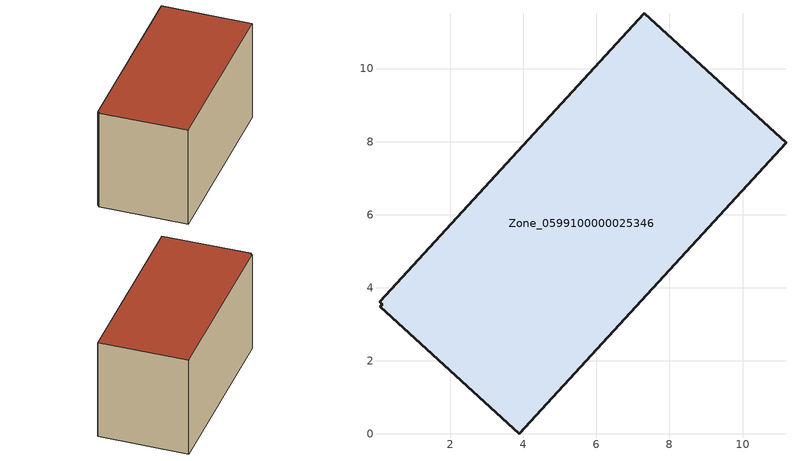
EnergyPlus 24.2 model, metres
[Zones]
Zone_0599100000025346
 floor ground (C_G): 0.08,3.48 0.14,3.54 0.06,3.61 7.31,11.52 11.19,7.97 3.88,0 z3.24
 wall outside (C_F): 11.19,7.97 7.31,11.52 0.06,3.61 0.14,3.54 0.08,3.48 3.88,0 11.19,7.97 z3.24:9.47
 roof outside (C_R): 0.14,3.54 0.08,3.48 3.88,0 11.19,7.97 7.31,11.52 0.06,3.61 z9.47
[BUILDING]
Pand.0599100000025346: North Axis=0; Terrain=City; Loads Convergence Tolerance Value=0.04; Temperature Convergence Tolerance Value=0.4; Solar Distribution=FullExterior; Maximum Number of Warmup Days=25; Minimum Number of Warmup Days=1
[Site:Location]
Rotterdam.The.Hague.AP_ZH_NLD Design_Conditions: Latitude=51.96; Longitude=4.45; Time Zone=1; Elevation=-4.5
[SITE:GROUNDTEMPERATURE:BUILDINGSURFACE]
18, 18, 18, 18, 18, 18, 18, 18, 18, 18, 18, 18
[MATERIAL] Thermal Absorptance=0.9; Solar Absorptance=0.7; Visible Absorptance=0.7
Name | Roughness | Thickness | Conductivity | Density | Specific Heat
G.TI.1946 | MediumSmooth | 0.15 | 1 | 540 | 1210
F.TI.1946 | Rough | 0.3 | 0.857143 | 1920 | 840
R.TI.1946 | MediumRough | 0.2 | 0.1 | 1500 | 1000
[CONSTRUCTION]
C_G: G.TI.1946
C_F: F.TI.1946
C_R: R.TI.1946
[ZONE]
Zone_0599100000025346: Type=1; Multiplier=1; Ceiling Height=Autocalculate; Volume=Autocalculate; Floor Area=autocalculate; Part of Total Floor Area=Yes
[ZONEINFILTRATION:DESIGNFLOWRATE]
Infil_Zone_0599100000025346: Zone or ZoneList or Space or SpaceList=Zone_0599100000025346; Schedule=AlwaysOn; Design Flow Rate Calculation Method=Flow/Area; Flow Rate per Floor Area=0.003; Constant Term Coefficient=1; Temperature Term Coefficient=0; Velocity Term Coefficient=0; Velocity Squared Term Coefficient=0
[HVACTEMPLATE:ZONE:IDEALLOADSAIRSYSTEM]
Zone_0599100000025346: Maximum Heating Supply Air Temperature=50; Minimum Cooling Supply Air Temperature=13; Maximum Heating Supply Air Humidity Ratio=0.0156; Minimum Cooling Supply Air Humidity Ratio=0.0077; Heating Limit=NoLimit; Cooling Limit=NoLimit; Dehumidification Control Type=ConstantSensibleHeatRatio; Cooling Sensible Heat Ratio=0.7; Dehumidification Setpoint=60; Humidification Control Type=None; Humidification Setpoint=30; Outdoor Air Method=None; Outdoor Air Flow Rate per Person=0.00944; Outdoor Air Flow Rate per Zone Floor Area=0; Outdoor Air Flow Rate per Zone=0; Demand Controlled Ventilation Type=None; Outdoor Air Economizer Type=NoEconomizer; Heat Recovery Type=None; Sensible Heat Recovery Effectiveness=0.7; Latent Heat Recovery Effectiveness=0.65
[ZONECONTROL:THERMOSTAT]
ThermostatControl_Zone_0599100000025346: Zone or ZoneList=Zone_0599100000025346; Control Type Schedule=DualSetpointControlType; Control 1=Thermostat_Zone_0599100000025346; Temperature Difference Between Cutout And Setpoint=0
[THERMOSTATSETPOINT:DUALSETPOINT]
Thermostat_Zone_0599100000025346: Heating Setpoint Temperature Schedule=HeatingSetpoint_Zone_0599100000025346; Cooling Setpoint Temperature Schedule=CoolingSetpoint_Zone_0599100000025346
[SCHEDULE:COMPACT]
HeatingSetpoint_Zone_0599100000025346: Through: 12/31, For: AllDays, Until: 24:00, 21
CoolingSetpoint_Zone_0599100000025346: Through: 12/31, For: AllDays, Until: 24:00, 24
DualSetpointControlType: Through: 12/31, For: AllDays, Until: 24:00, 4
AlwaysOn: Through: 12/31, For: AllDays, Until: 24:00, 1
